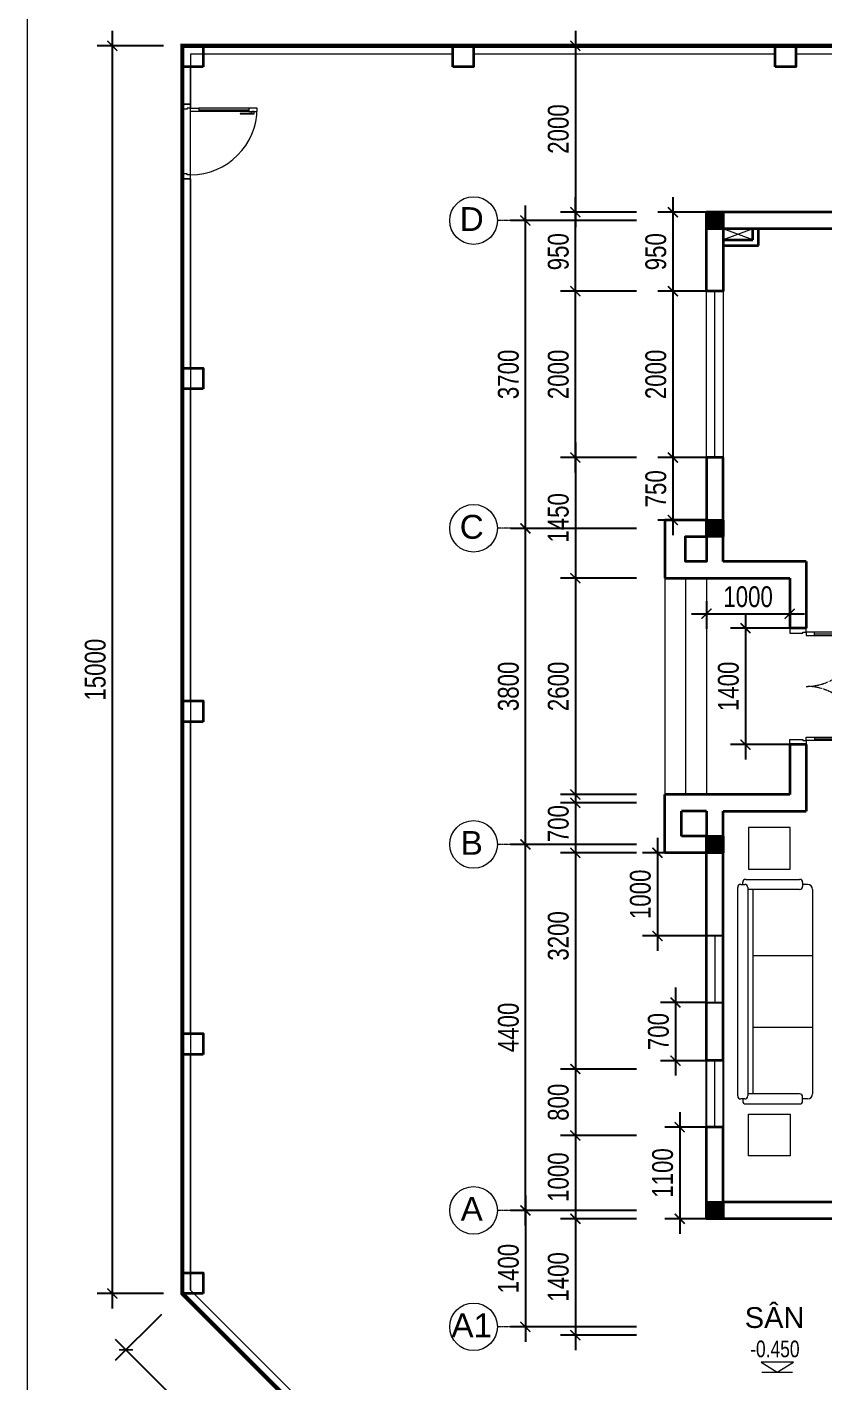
# Model space of a CAD drawing. Header units: millimetres. Extents: x 33748 to 451939, y -263262 to 62681.
# Drawn here: x 179867 to 189443, y -245201 to -228912 of the extents above; entities that cross this region are included whole.
import ezdxf
from ezdxf.enums import TextEntityAlignment as Align

# ---------------------------------------------------------------- set-up
doc = ezdxf.new("R2010")
doc.units = ezdxf.units.MM
doc.header["$PDMODE"] = 98
for name, pattern in [('$AUDIT_BAD_LTYPE2', [0]), ('CENTER', [50.8, 31.75, -6.35, 6.35, -6.35]), ('HIDDEN', [0.375, 0.25, -0.125])]:
    doc.linetypes.add(name, pattern=pattern)
doc.layers.get('Defpoints').update_dxf_attribs({"color": 202, "lineweight": 13})
for name, color, linetype, lineweight in [('-CENTER', 143, 'CENTER', 13), ('-CONCRETE', 1, 'Continuous', 35), ('-DOOR', 137, 'Continuous', 9), ('-FURNITURE', 46, 'Continuous', 9), ('-KH', 143, 'Continuous', 13), ('-LINE1', 7, 'Continuous', 18), ('-RANH GIOI KHU DAT', 12, 'CENTER', 18), ('-TEXT', 7, 'Continuous', 15), ('-WALL', 4, 'Continuous', 35), ('CUA', 147, 'Continuous', 5)]:
    doc.layers.add(name, color=color, linetype=linetype, lineweight=lineweight)
doc.layers.add('-HATCH CONCRETE', color=54, linetype='Continuous')
doc.layers.add('12. NET DIM', color=9, linetype='Continuous')
doc.styles.add('1', font='arial.ttf')
doc.styles.add('AVANH', font='', dxfattribs={"width": 0.8})
doc.styles.get("Standard").update_dxf_attribs({"font": 'arial.ttf'})
doc.styles.get('AVANH').set_extended_font_data('.VnAvantH')
doc.dimstyles.new('C_100A3', dxfattribs={"dimscale": 100, "dimtxt": 2.5, "dimasz": 1.2, "dimexe": 1.8, "dimexo": 0, "dimgap": 0.75, "dimtad": 1, "dimdec": 0, "dimzin": 0, "dimdsep": 46, "dimtxsty": 'AVANH', "dimblk": 'ARCHTICK', "dimcen": 0, "dimdle": 1.8, "dimclrd": 256, "dimclre": 256, "dimclrt": 7, "dimadec": 0, "dimazin": 0, "dimtfac": 0.0001, "dimtdec": 0, "dimtix": 1, "dimtmove": 2, "dimatfit": 3, "dimldrblk": 'ARCHTICK', "dimfxl": 1.8, "dimtolj": 1, "dimtzin": 0, "dimarcsym": 0})

# ---------------------------------------------------------------- blocks, each defined once
blk = doc.blocks.new('*U29')
at = {"linetype": '$AUDIT_BAD_LTYPE2'}
for p, q in [((70, 100), (70, 700)), ((90, 700), (90, 100))]:
    blk.add_line(p, q, dxfattribs=at)
for points in [[(50, 700), (90, 700), (90, 800), (50, 800), (50, 700)], [(50, 703), (50, 100)], [(50, 100), (90, 100), (90, 0), (50, 0), (50, 100)]]:
    blk.add_lwpolyline(points)
for points in [[(118, 595), (118, 764), (90, 764), (90, 736), (113, 736), (113, 595)], [(0, 0), (50, 0), (50, -40), (60, -40), (60, -100), (0, -100)], [(900, 0), (850, 0), (850, -40), (840, -40), (840, -100), (900, -100)]]:
    blk.add_lwpolyline(points, close=True)
at = {"linetype": '$AUDIT_BAD_LTYPE2', "ltscale": 0.3}
blk.add_arc((50, 0), 800, 0, 90, dxfattribs=at)
blk = doc.blocks.new('*U49')
for p, q in [((-1310, 550), (-1350, 550)), ((-1330, 100), (-1330, 550)), ((-90, 550), (-50, 550)), ((-70, 100), (-70, 550)), ((-1310, 100), (-1350, 100)), ((-90, 100), (-50, 100))]:
    blk.add_line(p, q)
for points in [[(-1350, 0), (-1310, 0), (-1310, 650), (-1350, 650)], [(-50, 0), (-90, 0), (-90, 650), (-50, 650)], [(-1400, -200), (-1340, -200), (-1340, -40), (-1350, -40), (-1350, 0), (-1400, 0)], [(0, -200), (-60, -200), (-60, -40), (-50, -40), (-50, 0), (0, 0)]]:
    blk.add_lwpolyline(points, close=True)
at = {"linetype": 'HIDDEN', "ltscale": 0.1}
for centre, start, end in [((-1350, 0), 0, 90), ((-50, 0), 90, 180)]:
    blk.add_arc(centre, 650, start, end, dxfattribs=at)
blk = doc.blocks.new('A$C5C575821')
at = {"layer": '-CONCRETE'}
h = blk.add_hatch(color=256, dxfattribs=at)
h.dxf.hatch_style = 1
h.paths.add_polyline_path([(0, 200), (0, 0), (200, 0), (200, 200)])
blk.add_lwpolyline([(0, 0), (200, 0), (200, 200), (0, 200)], close=True, dxfattribs=at)
blk = doc.blocks.new('_ARCHTICK')
at = {"const_width": 0.15}
blk.add_lwpolyline([(-0.5, -0.5), (0.5, 0.5)], dxfattribs=at)
blk = doc.blocks.new('*D1200')
at = {"layer": '12. NET DIM', "lineweight": -2, "transparency": 16777216}
for p, q in [((186456, -228958), (186456, -231318)), ((187191, -229138), (186276, -229138)), ((187191, -231138), (186276, -231138))]:
    blk.add_line(p, q, dxfattribs=at)
at = {"layer": 'Defpoints', "color": 0, "transparency": 16777216}
for p in [(187191, -229138), (186456, -231138), (187191, -231138)]:
    blk.add_point(p, dxfattribs=at)
at = {"layer": '12. NET DIM', "lineweight": -2, "transparency": 16777216, "xscale": 120, "yscale": 120, "zscale": 120}
for p, rotation in [((186456, -229138), 90), ((186456, -231138), 270)]:
    blk.add_blockref('_ARCHTICK', p, dxfattribs=dict(at, rotation=rotation))
at = {"layer": '12. NET DIM', "color": 7, "transparency": 16777216, "insert": (186252, -230138), "char_height": 250, "attachment_point": 5, "rotation": 90, "style": 'AVANH'}
blk.add_mtext('\\A1;2000', dxfattribs=at)
blk = doc.blocks.new('*D1201')
at = {"layer": '12. NET DIM', "lineweight": -2, "transparency": 16777216}
for p, q in [((186456, -243059), (186456, -244819)), ((187191, -243239), (186276, -243239)), ((187191, -244639), (186276, -244639))]:
    blk.add_line(p, q, dxfattribs=at)
at = {"layer": 'Defpoints', "color": 0, "transparency": 16777216}
for p in [(187191, -243239), (186456, -244639), (187191, -244639)]:
    blk.add_point(p, dxfattribs=at)
at = {"layer": '12. NET DIM', "lineweight": -2, "transparency": 16777216, "xscale": 120, "yscale": 120, "zscale": 120}
for p, rotation in [((186456, -243239), 90), ((186456, -244639), 270)]:
    blk.add_blockref('_ARCHTICK', p, dxfattribs=dict(at, rotation=rotation))
at = {"layer": '12. NET DIM', "color": 7, "transparency": 16777216, "insert": (186252, -243939), "char_height": 250, "attachment_point": 5, "rotation": 90, "style": 'AVANH'}
blk.add_mtext('\\A1;1400', dxfattribs=at)
blk = doc.blocks.new('*D1202')
at = {"layer": '12. NET DIM', "lineweight": -2, "transparency": 16777216}
for p, q in [((185856, -243319), (185856, -238559)), ((187191, -238739), (185676, -238739)), ((187191, -243139), (185676, -243139))]:
    blk.add_line(p, q, dxfattribs=at)
at = {"layer": 'Defpoints', "color": 0, "transparency": 16777216}
for p in [(185856, -238739), (187191, -238739), (187191, -243139)]:
    blk.add_point(p, dxfattribs=at)
at = {"layer": '12. NET DIM', "lineweight": -2, "transparency": 16777216, "xscale": 120, "yscale": 120, "zscale": 120}
for p, rotation in [((185856, -238739), 90), ((185856, -243139), 270)]:
    blk.add_blockref('_ARCHTICK', p, dxfattribs=dict(at, rotation=rotation))
at = {"layer": '12. NET DIM', "color": 7, "transparency": 16777216, "insert": (185652, -240939), "char_height": 250, "attachment_point": 5, "rotation": 90, "style": 'AVANH'}
blk.add_mtext('\\A1;4400', dxfattribs=at)
blk = doc.blocks.new('*D1203')
at = {"layer": '12. NET DIM', "lineweight": -2, "transparency": 16777216}
for p, q in [((185856, -238919), (185856, -234759)), ((187191, -234939), (185676, -234939)), ((187191, -238739), (185676, -238739))]:
    blk.add_line(p, q, dxfattribs=at)
at = {"layer": 'Defpoints', "color": 0, "transparency": 16777216}
for p in [(185856, -234939), (187191, -234939), (187191, -238739)]:
    blk.add_point(p, dxfattribs=at)
at = {"layer": '12. NET DIM', "lineweight": -2, "transparency": 16777216, "xscale": 120, "yscale": 120, "zscale": 120}
for p, rotation in [((185856, -234939), 90), ((185856, -238739), 270)]:
    blk.add_blockref('_ARCHTICK', p, dxfattribs=dict(at, rotation=rotation))
at = {"layer": '12. NET DIM', "color": 7, "transparency": 16777216, "insert": (185652, -236839), "char_height": 250, "attachment_point": 5, "rotation": 90, "style": 'AVANH'}
blk.add_mtext('\\A1;3800', dxfattribs=at)
blk = doc.blocks.new('*D1204')
at = {"layer": '12. NET DIM', "lineweight": -2, "transparency": 16777216}
for p, q in [((185856, -235119), (185856, -231058)), ((187191, -231238), (185676, -231238)), ((187191, -234939), (185676, -234939))]:
    blk.add_line(p, q, dxfattribs=at)
at = {"layer": 'Defpoints', "color": 0, "transparency": 16777216}
for p in [(185856, -231238), (187191, -231238), (187191, -234939)]:
    blk.add_point(p, dxfattribs=at)
at = {"layer": '12. NET DIM', "lineweight": -2, "transparency": 16777216, "xscale": 120, "yscale": 120, "zscale": 120}
for p, rotation in [((185856, -231238), 90), ((185856, -234939), 270)]:
    blk.add_blockref('_ARCHTICK', p, dxfattribs=dict(at, rotation=rotation))
at = {"layer": '12. NET DIM', "color": 7, "transparency": 16777216, "insert": (185652, -233088), "char_height": 250, "attachment_point": 5, "rotation": 90, "style": 'AVANH'}
blk.add_mtext('\\A1;3700', dxfattribs=at)
blk = doc.blocks.new('DANH COT')
at = {"layer": '-KH'}
blk.add_line((0, 0), (368, 0), dxfattribs=at)
blk.add_lwpolyline([(379, 118), (-11, 118), (184, 0)], close=True, dxfattribs=at)
blk.add_solid([(184, 0), (184, 118), (379, 118), (184, 0)], dxfattribs=at)
at = {"layer": '-TEXT', "style": '1', "width": 0.75}
blk.add_attdef('CAODO', (-142, 178), '', height=180, dxfattribs=at)
blk = doc.blocks.new('*D1305')
at = {"layer": '12. NET DIM', "lineweight": -2, "transparency": 16777216}
for p, q in [((180891, -228958), (180891, -244318)), ((181508, -229138), (180711, -229138)), ((181508, -244138), (180711, -244138))]:
    blk.add_line(p, q, dxfattribs=at)
at = {"layer": 'Defpoints', "color": 0, "transparency": 16777216}
for p in [(181508, -229138), (180891, -244138), (181508, -244138)]:
    blk.add_point(p, dxfattribs=at)
at = {"layer": '12. NET DIM', "lineweight": -2, "transparency": 16777216, "xscale": 120, "yscale": 120, "zscale": 120}
for p, rotation in [((180891, -229138), 90), ((180891, -244138), 270)]:
    blk.add_blockref('_ARCHTICK', p, dxfattribs=dict(at, rotation=rotation))
at = {"layer": '12. NET DIM', "color": 7, "transparency": 16777216, "insert": (180687, -236638), "char_height": 250, "attachment_point": 5, "rotation": 90, "style": 'AVANH'}
blk.add_mtext('\\A1;15000', dxfattribs=at)
blk = doc.blocks.new('*D1306')
at = {"layer": '12. NET DIM', "lineweight": -2, "transparency": 16777216}
for p, q in [((181481, -244389), (180927, -244943)), ((180927, -244688), (186182, -249943)), ((186481, -249389), (185927, -249943))]:
    blk.add_line(p, q, dxfattribs=at)
at = {"layer": 'Defpoints', "color": 0, "transparency": 16777216}
for p in [(181481, -244389), (186481, -249389), (186055, -249815)]:
    blk.add_point(p, dxfattribs=at)
at = {"layer": '12. NET DIM', "lineweight": -2, "transparency": 16777216, "xscale": 120, "yscale": 120, "zscale": 120}
for p, rotation in [((181055, -244815), 134.9999999994102), ((186055, -249815), 314.9999999994102)]:
    blk.add_blockref('_ARCHTICK', p, dxfattribs=dict(at, rotation=rotation))
at = {"layer": '12. NET DIM', "color": 7, "transparency": 16777216, "insert": (183699, -247171), "char_height": 250, "attachment_point": 5, "rotation": 315, "style": 'AVANH'}
blk.add_mtext('\\A1;7071', dxfattribs=at)
blk = doc.blocks.new('*D1241')
at = {"layer": '12. NET DIM', "lineweight": -2, "transparency": 16777216}
for p, q in [((185856, -242959), (185856, -244719)), ((187191, -243139), (185676, -243139)), ((187191, -244539), (185676, -244539))]:
    blk.add_line(p, q, dxfattribs=at)
at = {"layer": 'Defpoints', "color": 0, "transparency": 16777216}
for p in [(187191, -243139), (185856, -244539), (187191, -244539)]:
    blk.add_point(p, dxfattribs=at)
at = {"layer": '12. NET DIM', "lineweight": -2, "transparency": 16777216, "xscale": 120, "yscale": 120, "zscale": 120}
for p, rotation in [((185856, -243139), 90), ((185856, -244539), 270)]:
    blk.add_blockref('_ARCHTICK', p, dxfattribs=dict(at, rotation=rotation))
at = {"layer": '12. NET DIM', "color": 7, "transparency": 16777216, "insert": (185652, -243839), "char_height": 250, "attachment_point": 5, "rotation": 90, "style": 'AVANH'}
blk.add_mtext('\\A1;1400', dxfattribs=at)
blk = doc.blocks.new('*D1248')
at = {"layer": '12. NET DIM', "lineweight": -2, "transparency": 16777216}
for p, q in [((186456, -233908), (186456, -235719)), ((187191, -234088), (186276, -234088)), ((187191, -235539), (186276, -235539))]:
    blk.add_line(p, q, dxfattribs=at)
at = {"layer": 'Defpoints', "color": 0, "transparency": 16777216}
for p in [(187191, -234088), (186456, -235539), (187191, -235539)]:
    blk.add_point(p, dxfattribs=at)
at = {"layer": '12. NET DIM', "lineweight": -2, "transparency": 16777216, "xscale": 120, "yscale": 120, "zscale": 120}
for p, rotation in [((186456, -234088), 90), ((186456, -235539), 270)]:
    blk.add_blockref('_ARCHTICK', p, dxfattribs=dict(at, rotation=rotation))
at = {"layer": '12. NET DIM', "color": 7, "transparency": 16777216, "insert": (186252, -234813), "char_height": 250, "attachment_point": 5, "rotation": 90, "style": 'AVANH'}
blk.add_mtext('\\A1;1450', dxfattribs=at)
blk = doc.blocks.new('*D1249')
at = {"layer": '12. NET DIM', "lineweight": -2, "transparency": 16777216}
for p, q in [((186456, -235359), (186456, -238319)), ((187191, -235539), (186276, -235539)), ((187191, -238139), (186276, -238139))]:
    blk.add_line(p, q, dxfattribs=at)
at = {"layer": 'Defpoints', "color": 0, "transparency": 16777216}
for p in [(187191, -235539), (186456, -238139), (187191, -238139)]:
    blk.add_point(p, dxfattribs=at)
at = {"layer": '12. NET DIM', "lineweight": -2, "transparency": 16777216, "xscale": 120, "yscale": 120, "zscale": 120}
for p, rotation in [((186456, -235539), 90), ((186456, -238139), 270)]:
    blk.add_blockref('_ARCHTICK', p, dxfattribs=dict(at, rotation=rotation))
at = {"layer": '12. NET DIM', "color": 7, "transparency": 16777216, "insert": (186252, -236839), "char_height": 250, "attachment_point": 5, "rotation": 90, "style": 'AVANH'}
blk.add_mtext('\\A1;2600', dxfattribs=at)
blk = doc.blocks.new('*D1250')
at = {"layer": '12. NET DIM', "lineweight": -2, "transparency": 16777216}
for p, q in [((186456, -237959), (186456, -239019)), ((187191, -238139), (186276, -238139)), ((187191, -238839), (186276, -238839))]:
    blk.add_line(p, q, dxfattribs=at)
at = {"layer": 'Defpoints', "color": 0, "transparency": 16777216}
for p in [(187191, -238139), (186456, -238839), (187191, -238839)]:
    blk.add_point(p, dxfattribs=at)
at = {"layer": '12. NET DIM', "lineweight": -2, "transparency": 16777216, "xscale": 120, "yscale": 120, "zscale": 120}
for p, rotation in [((186456, -238139), 90), ((186456, -238839), 270)]:
    blk.add_blockref('_ARCHTICK', p, dxfattribs=dict(at, rotation=rotation))
at = {"layer": '12. NET DIM', "color": 7, "transparency": 16777216, "insert": (186252, -238489), "char_height": 250, "attachment_point": 5, "rotation": 90, "style": 'AVANH'}
blk.add_mtext('\\A1;700', dxfattribs=at)
blk = doc.blocks.new('*D1251')
at = {"layer": '12. NET DIM', "lineweight": -2, "transparency": 16777216}
for p, q in [((186456, -238059), (186456, -241619)), ((187191, -238239), (186276, -238239)), ((187191, -241439), (186276, -241439))]:
    blk.add_line(p, q, dxfattribs=at)
at = {"layer": 'Defpoints', "color": 0, "transparency": 16777216}
for p in [(187191, -238239), (186456, -241439), (187191, -241439)]:
    blk.add_point(p, dxfattribs=at)
at = {"layer": '12. NET DIM', "lineweight": -2, "transparency": 16777216, "xscale": 120, "yscale": 120, "zscale": 120}
for p, rotation in [((186456, -238239), 90), ((186456, -241439), 270)]:
    blk.add_blockref('_ARCHTICK', p, dxfattribs=dict(at, rotation=rotation))
at = {"layer": '12. NET DIM', "color": 7, "transparency": 16777216, "insert": (186252, -239839), "char_height": 250, "attachment_point": 5, "rotation": 90, "style": 'AVANH'}
blk.add_mtext('\\A1;3200', dxfattribs=at)
blk = doc.blocks.new('*D1252')
at = {"layer": '12. NET DIM', "lineweight": -2, "transparency": 16777216}
for p, q in [((186456, -241259), (186456, -242419)), ((187191, -241439), (186276, -241439)), ((187191, -242239), (186276, -242239))]:
    blk.add_line(p, q, dxfattribs=at)
at = {"layer": 'Defpoints', "color": 0, "transparency": 16777216}
for p in [(187191, -241439), (186456, -242239), (187191, -242239)]:
    blk.add_point(p, dxfattribs=at)
at = {"layer": '12. NET DIM', "lineweight": -2, "transparency": 16777216, "xscale": 120, "yscale": 120, "zscale": 120}
for p, rotation in [((186456, -241439), 90), ((186456, -242239), 270)]:
    blk.add_blockref('_ARCHTICK', p, dxfattribs=dict(at, rotation=rotation))
at = {"layer": '12. NET DIM', "color": 7, "transparency": 16777216, "insert": (186252, -241839), "char_height": 250, "attachment_point": 5, "rotation": 90, "style": 'AVANH'}
blk.add_mtext('\\A1;800', dxfattribs=at)
blk = doc.blocks.new('*D1253')
at = {"layer": '12. NET DIM', "lineweight": -2, "transparency": 16777216}
for p, q in [((186456, -242059), (186456, -243419)), ((187191, -242239), (186276, -242239)), ((187191, -243239), (186276, -243239))]:
    blk.add_line(p, q, dxfattribs=at)
at = {"layer": 'Defpoints', "color": 0, "transparency": 16777216}
for p in [(187191, -242239), (186456, -243239), (187191, -243239)]:
    blk.add_point(p, dxfattribs=at)
at = {"layer": '12. NET DIM', "lineweight": -2, "transparency": 16777216, "xscale": 120, "yscale": 120, "zscale": 120}
for p, rotation in [((186456, -242239), 90), ((186456, -243239), 270)]:
    blk.add_blockref('_ARCHTICK', p, dxfattribs=dict(at, rotation=rotation))
at = {"layer": '12. NET DIM', "color": 7, "transparency": 16777216, "insert": (186252, -242739), "char_height": 250, "attachment_point": 5, "rotation": 90, "style": 'AVANH'}
blk.add_mtext('\\A1;1000', dxfattribs=at)
blk = doc.blocks.new('*D1266')
at = {"layer": '12. NET DIM', "lineweight": -2, "transparency": 16777216}
for p, q in [((188032, -235813), (188032, -236146)), ((189032, -235839), (189032, -236146)), ((187852, -235966), (189212, -235966))]:
    blk.add_line(p, q, dxfattribs=at)
at = {"layer": 'Defpoints', "color": 0, "transparency": 16777216}
for p in [(188032, -235813), (189032, -235839), (189032, -235966)]:
    blk.add_point(p, dxfattribs=at)
at = {"layer": '12. NET DIM', "lineweight": -2, "transparency": 16777216, "xscale": 120, "yscale": 120, "zscale": 120, "rotation": 180}
blk.add_blockref('_ARCHTICK', (188032, -235966), dxfattribs=at)
at = {"layer": '12. NET DIM', "lineweight": -2, "transparency": 16777216, "xscale": 120, "yscale": 120, "zscale": 120}
blk.add_blockref('_ARCHTICK', (189032, -235966), dxfattribs=at)
at = {"layer": '12. NET DIM', "color": 7, "transparency": 16777216, "insert": (188532, -235762), "char_height": 250, "attachment_point": 5, "style": 'AVANH'}
blk.add_mtext('\\A1;1000', dxfattribs=at)
blk = doc.blocks.new('*D1185')
at = {"layer": '12. NET DIM', "lineweight": -2, "transparency": 16777216}
for p, q in [((186456, -234268), (186456, -231908)), ((187191, -232088), (186276, -232088)), ((187191, -234088), (186276, -234088))]:
    blk.add_line(p, q, dxfattribs=at)
at = {"layer": 'Defpoints', "color": 0, "transparency": 16777216}
for p in [(186456, -232088), (187191, -232088), (187191, -234088)]:
    blk.add_point(p, dxfattribs=at)
at = {"layer": '12. NET DIM', "lineweight": -2, "transparency": 16777216, "xscale": 120, "yscale": 120, "zscale": 120}
for p, rotation in [((186456, -232088), 90), ((186456, -234088), 270)]:
    blk.add_blockref('_ARCHTICK', p, dxfattribs=dict(at, rotation=rotation))
at = {"layer": '12. NET DIM', "color": 7, "transparency": 16777216, "insert": (186252, -233088), "char_height": 250, "attachment_point": 5, "rotation": 90, "style": 'AVANH'}
blk.add_mtext('\\A1;2000', dxfattribs=at)
blk = doc.blocks.new('*D1186')
at = {"layer": '12. NET DIM', "lineweight": -2, "transparency": 16777216}
for p, q in [((186456, -232268), (186456, -230958)), ((187191, -231138), (186276, -231138)), ((187191, -232088), (186276, -232088))]:
    blk.add_line(p, q, dxfattribs=at)
at = {"layer": 'Defpoints', "color": 0, "transparency": 16777216}
for p in [(186456, -231138), (187191, -231138), (187191, -232088)]:
    blk.add_point(p, dxfattribs=at)
at = {"layer": '12. NET DIM', "lineweight": -2, "transparency": 16777216, "xscale": 120, "yscale": 120, "zscale": 120}
for p, rotation in [((186456, -231138), 90), ((186456, -232088), 270)]:
    blk.add_blockref('_ARCHTICK', p, dxfattribs=dict(at, rotation=rotation))
at = {"layer": '12. NET DIM', "color": 7, "transparency": 16777216, "insert": (186252, -231613), "char_height": 250, "attachment_point": 5, "rotation": 90, "style": 'AVANH'}
blk.add_mtext('\\A1;950', dxfattribs=at)
blk = doc.blocks.new('*D1163')
at = {"layer": '-HATCH CONCRETE', "lineweight": -2, "transparency": 16777216}
for p, q in [((188501, -235959), (188501, -237719)), ((189032, -236139), (188321, -236139)), ((189132, -237539), (188321, -237539))]:
    blk.add_line(p, q, dxfattribs=at)
at = {"layer": 'Defpoints', "color": 0, "transparency": 16777216}
for p in [(189032, -236139), (188501, -237539), (189132, -237539)]:
    blk.add_point(p, dxfattribs=at)
at = {"layer": '-HATCH CONCRETE', "lineweight": -2, "transparency": 16777216, "xscale": 120, "yscale": 120, "zscale": 120}
for p, rotation in [((188501, -236139), 90), ((188501, -237539), 270)]:
    blk.add_blockref('_ARCHTICK', p, dxfattribs=dict(at, rotation=rotation))
at = {"layer": '-HATCH CONCRETE', "color": 7, "transparency": 16777216, "insert": (188296, -236839), "char_height": 250, "attachment_point": 5, "rotation": 90, "style": 'AVANH'}
blk.add_mtext('\\A1;1400', dxfattribs=at)
blk = doc.blocks.new('ARCHTICK')
at = {"color": 0, "linetype": 'ByBlock', "const_width": 0.15}
blk.add_lwpolyline([(-0.5, -0.5), (0.5, 0.5)], dxfattribs=at)
blk = doc.blocks.new('*D1127')
at = {"layer": '-HATCH CONCRETE', "lineweight": -2, "transparency": 16777216}
for p, q in [((187628, -230958), (187628, -232268)), ((188032, -231138), (187448, -231138)), ((188032, -232088), (187448, -232088))]:
    blk.add_line(p, q, dxfattribs=at)
at = {"layer": 'Defpoints', "color": 0, "transparency": 16777216}
for p in [(188032, -231138), (187628, -232088), (188032, -232088)]:
    blk.add_point(p, dxfattribs=at)
at = {"layer": '-HATCH CONCRETE', "lineweight": -2, "transparency": 16777216, "xscale": 120, "yscale": 120, "zscale": 120}
for p, rotation in [((187628, -231138), 90), ((187628, -232088), 270)]:
    blk.add_blockref('_ARCHTICK', p, dxfattribs=dict(at, rotation=rotation))
at = {"layer": '-HATCH CONCRETE', "color": 7, "transparency": 16777216, "insert": (187424, -231613), "char_height": 250, "attachment_point": 5, "rotation": 90, "style": 'AVANH'}
blk.add_mtext('\\A1;950', dxfattribs=at)
blk = doc.blocks.new('*D1128')
at = {"layer": '-HATCH CONCRETE', "lineweight": -2, "transparency": 16777216}
for p, q in [((187628, -231908), (187628, -234268)), ((188032, -232088), (187448, -232088)), ((188132, -234088), (187448, -234088))]:
    blk.add_line(p, q, dxfattribs=at)
at = {"layer": 'Defpoints', "color": 0, "transparency": 16777216}
for p in [(188032, -232088), (187628, -234088), (188132, -234088)]:
    blk.add_point(p, dxfattribs=at)
at = {"layer": '-HATCH CONCRETE', "lineweight": -2, "transparency": 16777216, "xscale": 120, "yscale": 120, "zscale": 120}
for p, rotation in [((187628, -232088), 90), ((187628, -234088), 270)]:
    blk.add_blockref('_ARCHTICK', p, dxfattribs=dict(at, rotation=rotation))
at = {"layer": '-HATCH CONCRETE', "color": 7, "transparency": 16777216, "insert": (187424, -233088), "char_height": 250, "attachment_point": 5, "rotation": 90, "style": 'AVANH'}
blk.add_mtext('\\A1;2000', dxfattribs=at)
blk = doc.blocks.new('*D1129')
at = {"layer": '-HATCH CONCRETE', "lineweight": -2, "transparency": 16777216}
for p, q in [((187628, -233908), (187628, -235019)), ((188132, -234088), (187448, -234088)), ((188032, -234839), (187448, -234839))]:
    blk.add_line(p, q, dxfattribs=at)
at = {"layer": 'Defpoints', "color": 0, "transparency": 16777216}
for p in [(188132, -234088), (187628, -234839), (188032, -234839)]:
    blk.add_point(p, dxfattribs=at)
at = {"layer": '-HATCH CONCRETE', "lineweight": -2, "transparency": 16777216, "xscale": 120, "yscale": 120, "zscale": 120}
for p, rotation in [((187628, -234088), 90), ((187628, -234839), 270)]:
    blk.add_blockref('_ARCHTICK', p, dxfattribs=dict(at, rotation=rotation))
at = {"layer": '-HATCH CONCRETE', "color": 7, "transparency": 16777216, "insert": (187424, -234463), "char_height": 250, "attachment_point": 5, "rotation": 90, "style": 'AVANH'}
blk.add_mtext('\\A1;750', dxfattribs=at)
blk = doc.blocks.new('*D1125')
at = {"layer": '-HATCH CONCRETE', "lineweight": -2, "transparency": 16777216}
for p, q in [((187660, -240459), (187660, -241519)), ((188032, -240639), (187480, -240639)), ((188032, -241339), (187480, -241339))]:
    blk.add_line(p, q, dxfattribs=at)
at = {"layer": 'Defpoints', "color": 0, "transparency": 16777216}
for p in [(188032, -240639), (187660, -241339), (188032, -241339)]:
    blk.add_point(p, dxfattribs=at)
at = {"layer": '-HATCH CONCRETE', "lineweight": -2, "transparency": 16777216, "xscale": 120, "yscale": 120, "zscale": 120}
for p, rotation in [((187660, -240639), 90), ((187660, -241339), 270)]:
    blk.add_blockref('_ARCHTICK', p, dxfattribs=dict(at, rotation=rotation))
at = {"layer": '-HATCH CONCRETE', "color": 7, "transparency": 16777216, "insert": (187455, -240989), "char_height": 250, "attachment_point": 5, "rotation": 90, "style": 'AVANH'}
blk.add_mtext('\\A1;700', dxfattribs=at)
blk = doc.blocks.new('*D1126')
at = {"layer": '-HATCH CONCRETE', "lineweight": -2, "transparency": 16777216}
for p, q in [((187710, -241959), (187710, -243419)), ((188032, -242139), (187530, -242139)), ((188032, -243239), (187530, -243239))]:
    blk.add_line(p, q, dxfattribs=at)
at = {"layer": 'Defpoints', "color": 0, "transparency": 16777216}
for p in [(188032, -242139), (187710, -243239), (188032, -243239)]:
    blk.add_point(p, dxfattribs=at)
at = {"layer": '-HATCH CONCRETE', "lineweight": -2, "transparency": 16777216, "xscale": 120, "yscale": 120, "zscale": 120}
for p, rotation in [((187710, -242139), 90), ((187710, -243239), 270)]:
    blk.add_blockref('_ARCHTICK', p, dxfattribs=dict(at, rotation=rotation))
at = {"layer": '-HATCH CONCRETE', "color": 7, "transparency": 16777216, "insert": (187506, -242689), "char_height": 250, "attachment_point": 5, "rotation": 90, "style": 'AVANH'}
blk.add_mtext('\\A1;1100', dxfattribs=at)
blk = doc.blocks.new('*D1130')
at = {"layer": '-HATCH CONCRETE', "lineweight": -2, "transparency": 16777216}
for p, q in [((187443, -238659), (187443, -240019)), ((188032, -238839), (187263, -238839)), ((188032, -239839), (187263, -239839))]:
    blk.add_line(p, q, dxfattribs=at)
at = {"layer": 'Defpoints', "color": 0, "transparency": 16777216}
for p in [(188032, -238839), (187443, -239839), (188032, -239839)]:
    blk.add_point(p, dxfattribs=at)
at = {"layer": '-HATCH CONCRETE', "lineweight": -2, "transparency": 16777216, "xscale": 120, "yscale": 120, "zscale": 120}
for p, rotation in [((187443, -238839), 90), ((187443, -239839), 270)]:
    blk.add_blockref('_ARCHTICK', p, dxfattribs=dict(at, rotation=rotation))
at = {"layer": '-HATCH CONCRETE', "color": 7, "transparency": 16777216, "insert": (187238, -239339), "char_height": 250, "attachment_point": 5, "rotation": 90, "style": 'AVANH'}
blk.add_mtext('\\A1;1000', dxfattribs=at)

msp = doc.modelspace()

# ---------------------------------------------------------------- linework, layer by layer
at = {"layer": '-CENTER', "ltscale": 0.1}
for p, q in [((187087.9, -231238.2), (185512.5, -231238.2)), ((187087.9, -234938.6), (185512.5, -234938.6)), ((187087.9, -238738.6), (185512.5, -238738.6)), ((187087.9, -243138.6), (185512.5, -243138.6)), ((187087.9, -244538.6), (185512.5, -244538.6))]:
    msp.add_line(p, q, dxfattribs=at)
at = {"layer": '-DOOR'}
for points in [[(188031.9, -232088.4), (188231.9, -232088.4), (188231.9, -234088.4), (188031.9, -234088.4)], [(188031.9, -241338.6), (188231.9, -241338.6), (188231.9, -242138.6), (188031.9, -242138.6)]]:
    msp.add_lwpolyline(points, close=True, dxfattribs=at)
for points in [[(188131.9, -234088.4), (188131.9, -232088.4)], [(188131.9, -239838.6), (188131.9, -240638.6)], [(188131.9, -242138.6), (188131.9, -241338.6)]]:
    msp.add_lwpolyline(points, dxfattribs=at)
at = {"layer": '-FURNITURE'}
for p, q in [((188407.5, -241763.5), (188407.5, -239255.5)), ((188443.5, -239219.5), (188491.5, -239219.5)), ((188467.5, -239219.5), (188467.5, -239195.5)), ((188503.5, -239159.5), (189151.5, -239159.5)), ((188527.5, -239255.5), (188527.5, -241763.5)), ((189187.5, -239195.5), (189187.5, -239243.5)), ((189247.5, -239219.5), (189187.5, -239219.5)), ((189151.5, -239279.5), (188527.5, -239279.5)), ((188587.5, -239279.5), (188587.5, -241739.5)), ((189307.5, -239279.5), (189307.5, -241739.5)), ((189307.5, -240079.5), (188587.5, -240079.5)), ((189307.5, -240939.5), (188587.5, -240939.5)), ((188491.5, -241799.5), (188443.5, -241799.5)), ((188467.5, -241799.5), (188467.5, -241823.5)), ((188503.5, -241859.5), (189151.5, -241859.5)), ((189151.5, -241739.5), (188527.5, -241739.5)), ((189187.5, -241823.5), (189187.5, -241775.5)), ((189247.5, -241799.5), (189187.5, -241799.5))]:
    msp.add_line(p, q, dxfattribs=at)
for points in [[(188587.3, -231468.2), (188231.9, -231338.2)], [(188587.3, -231338.2), (188231.9, -231468.2)]]:
    msp.add_lwpolyline(points, dxfattribs=at)
for points in [[(188536.6, -239037.2), (189036.6, -239037.2), (189036.6, -238537.2), (188536.6, -238537.2)], [(188536.6, -241981.9), (189036.6, -241981.9), (189036.6, -242481.9), (188536.6, -242481.9)]]:
    msp.add_lwpolyline(points, close=True, dxfattribs=at)
for centre, radius, start, end in [((188443.5, -239255.5), 36, 90, 180), ((188503.5, -239195.5), 36, 90, 180), ((188491.5, -239255.5), 36, 0, 90), ((189151.5, -239195.5), 36, 0, 90), ((189151.5, -239243.5), 36, 270, 0), ((189247.5, -239279.5), 60, 0, 90), ((188443.5, -241763.5), 36, 180, 270), ((188503.5, -241823.5), 36, 180, 270), ((188491.5, -241763.5), 36, 270, 0), ((189151.5, -241775.5), 36, 0, 90), ((189151.5, -241823.5), 36, 270, 0), ((189247.5, -241739.5), 60, 270, 0)]:
    msp.add_arc(centre, radius, start, end, dxfattribs=at)
at = {"layer": '-HATCH CONCRETE'}
for points in [[(188031.9, -240638.6), (188231.9, -240638.6), (188231.9, -239838.6), (188031.9, -239838.6)], [(188031.9, -241338.6), (188231.9, -241338.6), (188231.9, -242138.6), (188031.9, -242138.6)]]:
    msp.add_lwpolyline(points, close=True, dxfattribs=at)
at = {"layer": '-KH'}
for centre in [(185232.8, -231238.2), (185232.8, -234938.6), (185232.8, -238738.6), (185232.8, -243138.6), (185232.8, -244538.6)]:
    msp.add_circle(centre, 286.3, dxfattribs=at)
at = {"layer": '-LINE1'}
for p, q in [((184981.9, -229238.2), (181831.9, -229238.2)), ((181831.9, -229238.2), (181831.9, -229838.2)), ((188856.9, -229238.2), (185231.9, -229238.2)), ((192731.9, -229238.2), (189106.9, -229238.2)), ((181831.9, -229838.2), (181731.9, -229838.2)), ((181831.9, -230738.2), (181731.9, -230738.2)), ((181831.9, -230738.2), (181831.9, -244096.8)), ((181831.9, -244096.8), (186773.3, -249038.2))]:
    msp.add_line(p, q, dxfattribs=at)
at = {"layer": '-LINE1', "ltscale": 10}
for p, q in [((181831.9, -233013.2), (181831.9, -229388.2)), ((181831.9, -237013.2), (181831.9, -233263.2)), ((181831.9, -241013.2), (181831.9, -237263.2)), ((181831.9, -244096.8), (181831.9, -241263.2))]:
    msp.add_line(p, q, dxfattribs=at)
at = {"layer": '-LINE1'}
for points in [[(187531.9, -235538.6), (187531.9, -238138.6)], [(187781.9, -235538.6), (187781.9, -238138.6)], [(188031.9, -235538.6), (188031.9, -238138.6)]]:
    msp.add_lwpolyline(points, dxfattribs=at)
at = {"layer": '-RANH GIOI KHU DAT', "linetype": 'HIDDEN', "ltscale": 10, "const_width": 50}
msp.add_lwpolyline([(200731.9, -229138.2), (181731.9, -229138.2), (181731.9, -244138.2), (186731.9, -249138.2), (200731.9, -249138.2)], close=True, dxfattribs=at)
at = {"layer": '-WALL'}
for p, q in [((189831.9, -231138.2), (188031.9, -231138.2)), ((189831.9, -231338.2), (188231.9, -231338.2)), ((188587.3, -231468.2), (188587.3, -231338.2)), ((188657.3, -231538.2), (188657.3, -231338.2)), ((188231.9, -231468.2), (188587.3, -231468.2)), ((188231.9, -231538.2), (188657.3, -231538.2)), ((188231.9, -234088.4), (188031.9, -234088.4)), ((188231.9, -235338.6), (188231.9, -234088.4)), ((188031.9, -234838.6), (187531.9, -234838.6)), ((187531.9, -234838.6), (187531.9, -235538.6)), ((189231.9, -235338.6), (189231.9, -236138.6)), ((187531.9, -235538.6), (189031.9, -235538.6)), ((189031.9, -235538.6), (189031.9, -236138.6)), ((189231.9, -236138.6), (189031.9, -236138.6)), ((189031.9, -237538.6), (189031.9, -238138.6)), ((189231.9, -237538.6), (189031.9, -237538.6)), ((189231.9, -237538.6), (189231.9, -238338.6)), ((189031.9, -238138.6), (187531.9, -238138.6)), ((187531.9, -238838.6), (187531.9, -238138.6)), ((188031.9, -238338.6), (187731.9, -238338.6)), ((187731.9, -238638.6), (187731.9, -238338.6)), ((188031.9, -238338.6), (188031.9, -238838.6)), ((188231.9, -241338.6), (188231.9, -238338.6)), ((188231.9, -238338.6), (189231.9, -238338.6)), ((188031.9, -238638.6), (187731.9, -238638.6)), ((188031.9, -241338.6), (188031.9, -238638.6)), ((188031.9, -238838.6), (187531.9, -238838.6)), ((188031.9, -243238.6), (188031.9, -242138.6)), ((188231.9, -243038.6), (188231.9, -242138.6)), ((190632.2, -243038.6), (188231.9, -243038.6)), ((190132.2, -243238.6), (188031.9, -243238.6))]:
    msp.add_line(p, q, dxfattribs=at)
for points in [[(181981.9, -229388.2), (181731.9, -229388.2), (181731.9, -229138.2), (181981.9, -229138.2)], [(184981.9, -229388.2), (184981.9, -229138.2), (185231.9, -229138.2), (185231.9, -229388.2)], [(188856.9, -229388.2), (188856.9, -229138.2), (189106.9, -229138.2), (189106.9, -229388.2)], [(181981.9, -233263.2), (181731.9, -233263.2), (181731.9, -233013.2), (181981.9, -233013.2)], [(181981.9, -237263.2), (181731.9, -237263.2), (181731.9, -237013.2), (181981.9, -237013.2)], [(181981.9, -241263.2), (181731.9, -241263.2), (181731.9, -241013.2), (181981.9, -241013.2)], [(181981.9, -244138.2), (181731.9, -244138.2), (181731.9, -243888.2), (181981.9, -243888.2)]]:
    msp.add_lwpolyline(points, close=True, dxfattribs=at)
for points in [[(188231.9, -231338.2), (188231.9, -232088.4), (188031.9, -232088.4), (188031.9, -231138.2)], [(188031.9, -234088.4), (188031.9, -235338.6), (187781.9, -235338.6), (187781.9, -235038.6), (188031.9, -235038.6)], [(189231.9, -235338.6), (188231.9, -235338.6)], [(188231.9, -241338.6), (188031.9, -241338.6)], [(188231.9, -242138.6), (188031.9, -242138.6)]]:
    msp.add_lwpolyline(points, dxfattribs=at)
at = {"layer": 'Defpoints'}
msp.add_lwpolyline([(226907.2, -252596.8), (226907.2, -219332.8), (179867.2, -219332.8), (179867.2, -252596.8)], close=True, dxfattribs=at)

# ---------------------------------------------------------------- block references
at = {"layer": '-DOOR', "rotation": 270}
msp.add_blockref('*U49', (189231.9, -237538.6), dxfattribs=at)
at = {"layer": '-WALL', "xscale": -1}
for p in [(188231.9, -231338.2), (188231.9, -235038.6), (188231.9, -238838.6), (188231.9, -243238.6)]:
    msp.add_blockref('A$C5C575821', p, dxfattribs=at)
at = {"layer": '-WALL'}
ref = msp.add_blockref('DANH COT', (188699, -245082.4), dxfattribs=at)
ref.add_attrib('CAODO', '-0.450', (188556.9, -244904.4), dxfattribs={"layer": '-TEXT', "height": 200, "style": '1', "width": 0.75})
at = {"layer": 'CUA', "rotation": 270}
msp.add_blockref('*U29', (181831.9, -229838.2), dxfattribs=at)

# ---------------------------------------------------------------- texts
at = {"layer": '-TEXT', "color": 2, "style": '1'}
for s, height, p in [('D', 286.3, (185210.9, -231220.2)), ('C', 286.3, (185210.9, -234920.5)), ('B', 286.3, (185210.9, -238720.5)), ('A', 286.3, (185210.9, -243120.5)), ('A1', 286.31, (185210.9, -244520.5))]:
    msp.add_text(s, height=height, dxfattribs=at).set_placement(p, align=Align.MIDDLE_CENTER)
at = {"layer": '-TEXT', "color": 2}
msp.add_text('SÂN', height=250, dxfattribs=at).set_placement((188491.4, -244552.2))

# ---------------------------------------------------------------- dimensions: what is measured, and where the dimension line sits
at = {"layer": '-HATCH CONCRETE'}
for base, p1, p2, picture, middle in [((187627.9, -232088.4), (188031.9, -231138.2), (188031.9, -232088.4), '*D1127', (187423.6, -231613.3)), ((187627.9, -234088.4), (188031.9, -232088.4), (188131.9, -234088.4), '*D1128', (187423.6, -233088.4)), ((187627.9, -234838.6), (188131.9, -234088.4), (188031.9, -234838.6), '*D1129', (187423.6, -234463.5)), ((188500.7, -237538.6), (189031.9, -236138.6), (189131.9, -237538.6), '*D1163', (188296.4, -236838.6)), ((187442.6, -239838.6), (188031.9, -238838.6), (188031.9, -239838.6), '*D1130', (187238.3, -239338.6)), ((187659.6, -241338.6), (188031.9, -240638.6), (188031.9, -241338.6), '*D1125', (187455.3, -240988.6)), ((187710.3, -243238.6), (188031.9, -242138.6), (188031.9, -243238.6), '*D1126', (187506, -242688.6))]:
    dim = msp.add_linear_dim(base=base, p1=p1, p2=p2, angle=90, dimstyle='C_100A3', override={"dimldrblk": 'ARCHTICK'}, dxfattribs=at)
    dim.commit()
    dim.dimension.update_dxf_attribs({"geometry": picture, "text_midpoint": middle})
at = {"layer": '12. NET DIM'}
for base, p1, p2, picture, middle in [((180891.3, -244138.2), (181508.1, -229138.2), (181508.1, -244138.2), '*D1305', (180687, -236638.2)), ((186456, -231138.2), (187190.8, -229138.2), (187190.8, -231138.2), '*D1200', (186251.7, -230138.2)), ((186456, -231138.2), (187190.8, -232088.4), (187190.8, -231138.2), '*D1186', (186251.7, -231613.3)), ((185856, -231238.2), (187190.8, -234938.6), (187190.8, -231238.2), '*D1204', (185651.7, -233088.4)), ((186456, -232088.4), (187190.8, -234088.4), (187190.8, -232088.4), '*D1185', (186251.7, -233088.4)), ((186456, -235538.6), (187190.8, -234088.4), (187190.8, -235538.6), '*D1248', (186251.7, -234813.5)), ((185856, -234938.6), (187190.8, -238738.6), (187190.8, -234938.6), '*D1203', (185651.7, -236838.6)), ((186456, -238138.6), (187190.8, -235538.6), (187190.8, -238138.6), '*D1249', (186251.7, -236838.6)), ((186456, -238838.6), (187190.8, -238138.6), (187190.8, -238838.6), '*D1250', (186251.7, -238488.6)), ((186456, -241438.6), (187190.8, -238238.6), (187190.8, -241438.6), '*D1251', (186251.7, -239838.6)), ((185856, -238738.6), (187190.8, -243138.6), (187190.8, -238738.6), '*D1202', (185651.7, -240938.6)), ((186456, -242238.6), (187190.8, -241438.6), (187190.8, -242238.6), '*D1252', (186251.7, -241838.6)), ((186456, -243238.6), (187190.8, -242238.6), (187190.8, -243238.6), '*D1253', (186251.7, -242738.6)), ((185856, -244538.6), (187190.8, -243138.6), (187190.8, -244538.6), '*D1241', (185651.7, -243838.6)), ((186456, -244638.6), (187190.8, -243238.6), (187190.8, -244638.6), '*D1201', (186251.7, -243938.6))]:
    dim = msp.add_linear_dim(base=base, p1=p1, p2=p2, angle=90, dimstyle='C_100A3', dxfattribs=at)
    dim.commit()
    dim.dimension.update_dxf_attribs({"geometry": picture, "text_midpoint": middle})
dim = msp.add_linear_dim(base=(189031.9, -235966.1), p1=(188031.9, -235812.5), p2=(189031.9, -235838.6), dimstyle='C_100A3', dxfattribs=at)
dim.commit()
dim.dimension.update_dxf_attribs({"geometry": '*D1266', "text_midpoint": (188531.9, -235761.8)})
dim = msp.add_aligned_dim(p1=(181481, -244389.2), p2=(186481, -249389.2), distance=-602.9, dimstyle='C_100A3', dxfattribs=at)
dim.commit()
dim.dimension.update_dxf_attribs({"geometry": '*D1306', "text_midpoint": (183699.2, -247171)})

doc.saveas('drawing.dxf')
